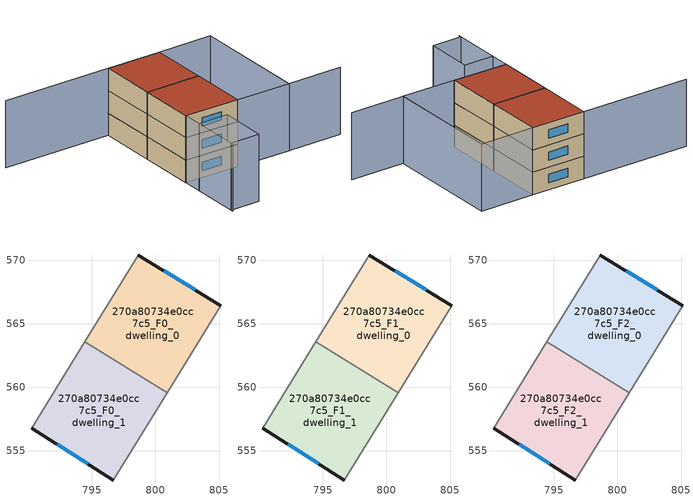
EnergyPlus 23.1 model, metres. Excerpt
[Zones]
270a80734e0cc7c5_F0_dwelling_0
 floor ground (EU_floor_Construction): 805.14,566.41 800.93,559.58 794.44,563.57 798.66,570.41 z0
 wall outside (EU_wall_Construction): 805.14,566.41 798.66,570.41 z0:3
 wall adiabatic (EU_wall_Construction): 798.66,570.41 794.44,563.57 / 800.93,559.58 805.14,566.41 z0:3
 wall to 270a80734e0cc7c5_F0_dwelling_1 (EU_wall_Construction): 794.44,563.57 800.93,559.58 z0:3
 window (EU_Window_Construction): 803.12,567.66 800.68,569.16 z0.93:2.07
270a80734e0cc7c5_F0_dwelling_1
 floor ground (EU_floor_Construction): 800.93,559.58 796.69,552.7 790.26,556.78 794.44,563.57 z0
 wall outside (EU_wall_Construction): 790.26,556.78 796.69,552.7 z0:3
 wall adiabatic (EU_wall_Construction): 796.69,552.7 800.93,559.58 / 794.44,563.57 790.26,556.78 z0:3
 window (EU_Window_Construction): 792.26,555.51 794.69,553.97 z0.93:2.07
270a80734e0cc7c5_F1_dwelling_0
 floor to 270a80734e0cc7c5_F0_dwelling_0 (EU_floor_Construction): 805.14,566.41 800.93,559.58 794.44,563.57 798.66,570.41 z3
 wall outside (EU_wall_Construction): 805.14,566.41 798.66,570.41 z3:6
 wall adiabatic (EU_wall_Construction): 798.66,570.41 794.44,563.57 / 800.93,559.58 805.14,566.41 z3:6
 wall to 270a80734e0cc7c5_F1_dwelling_1 (EU_wall_Construction): 794.44,563.57 800.93,559.58 z3:6
 window (EU_Window_Construction): 803.12,567.66 800.68,569.16 z3.93:5.07
270a80734e0cc7c5_F1_dwelling_1
 floor to 270a80734e0cc7c5_F0_dwelling_1 (EU_floor_Construction): 800.93,559.58 796.69,552.7 790.26,556.78 794.44,563.57 z3
 wall outside (EU_wall_Construction): 790.26,556.78 796.69,552.7 z3:6
 wall adiabatic (EU_wall_Construction): 796.69,552.7 800.93,559.58 / 794.44,563.57 790.26,556.78 z3:6
 window (EU_Window_Construction): 792.26,555.51 794.69,553.97 z3.93:5.07
270a80734e0cc7c5_F2_dwelling_0
 floor to 270a80734e0cc7c5_F1_dwelling_0 (EU_floor_Construction): 805.14,566.41 800.93,559.58 794.44,563.57 798.66,570.41 z6
 wall outside (EU_wall_Construction): 805.14,566.41 798.66,570.41 z6:9
 wall adiabatic (EU_wall_Construction): 798.66,570.41 794.44,563.57 / 800.93,559.58 805.14,566.41 z6:9
 wall to 270a80734e0cc7c5_F2_dwelling_1 (EU_wall_Construction): 794.44,563.57 800.93,559.58 z6:9
 window (EU_Window_Construction): 803.12,567.66 800.68,569.16 z6.93:8.07
 roof outside (EU_roof_Construction): 800.93,559.58 805.14,566.41 798.66,570.41 794.44,563.57 z9
270a80734e0cc7c5_F2_dwelling_1
 floor to 270a80734e0cc7c5_F1_dwelling_1 (EU_floor_Construction): 800.93,559.58 796.69,552.7 790.26,556.78 794.44,563.57 z6
 wall outside (EU_wall_Construction): 790.26,556.78 796.69,552.7 z6:9
 wall adiabatic (EU_wall_Construction): 796.69,552.7 800.93,559.58 / 794.44,563.57 790.26,556.78 z6:9
 window (EU_Window_Construction): 792.26,555.51 794.69,553.97 z6.93:8.07
 roof outside (EU_roof_Construction): 796.69,552.7 800.93,559.58 794.44,563.57 790.26,556.78 z9
shading: 809.64,544.67 803.16,548.67 / 803.16,548.67 811.63,562.42 / 785.68,578.4 798.66,570.41 / 798.66,570.41 785.19,548.55 / 788.81,554.43 792.33,552.26 / 792.33,552.26 788.88,546.68 / 788.88,546.68 785.37,548.85 / 785.37,548.85 788.81,554.43 / 796.64,552.62 805.15,566.41 / 805.15,566.41 811.63,562.42 / 811.63,562.42 803.13,548.62 / 803.13,548.62 796.64,552.62 z0:9
[Building]
EU S2 Campaign: North Axis=0; Terrain=City; Solar Distribution=FullExterior
[Site:Location]
Montreal-Trudeau.Intl.AP: Latitude=45.4667; Longitude=-73.75; Time Zone=-5; Elevation=36
[SizingPeriod:WeatherFileDays]
AnnualSizingPeriod: Begin Month=1; Begin Day of Month=1; End Month=12; End Day of Month=31; Day of Week for Start Day=Monday; Use Weather File Daylight Saving Period=No; Use Weather File Rain and Snow Indicators=No
[MATERIAL]
EU_InternalMass_Material: Roughness=MediumRough; Thickness=0.1; Conductivity=1; Density=1800; Specific Heat=900; Thermal Absorptance=0.9; Solar Absorptance=0.7; Visible Absorptance=0.7
[MATERIAL:NOMASS] Roughness=MediumRough; Thermal Absorptance=0.9; Solar Absorptance=0.7; Visible Absorptance=0.7
Name | Thermal Resistance
EU_wall_NoMass; EU_floor_NoMass | 1.36485
EU_roof_NoMass | 2.55992
[WINDOWMATERIAL:SIMPLEGLAZINGSYSTEM]
EU_Window_SimpleGlazing: UFactor=3.92339; Solar Heat Gain Coefficient=0.8; Visible Transmittance=0.8
[CONSTRUCTION]
EU_wall_Construction: EU_wall_NoMass
EU_roof_Construction: EU_roof_NoMass
EU_floor_Construction: EU_floor_NoMass
EU_Window_Construction: EU_Window_SimpleGlazing
EU_InternalMass_Construction: EU_InternalMass_Material
[ZONE] Type=1; Multiplier=1; Ceiling Height=autocalculate; Floor Area=autocalculate; Part of Total Floor Area=Yes
Name | Volume
270a80734e0cc7c5_F0_dwelling_0; 270a80734e0cc7c5_F1_dwelling_0; 270a80734e0cc7c5_F2_dwelling_0 | 183.497
270a80734e0cc7c5_F0_dwelling_1 | 183.492
270a80734e0cc7c5_F1_dwelling_1; 270a80734e0cc7c5_F2_dwelling_1 | 183.493
[INTERNALMASS] Construction=EU_InternalMass_Construction
Name | Zone or ZoneList | Surface Area
270a80734e0cc7c5_F0_dwelling_0_EU_InternalMass | 270a80734e0cc7c5_F0_dwelling_0 | 61.1658
270a80734e0cc7c5_F0_dwelling_1_EU_InternalMass | 270a80734e0cc7c5_F0_dwelling_1 | 61.1639
270a80734e0cc7c5_F1_dwelling_0_EU_InternalMass | 270a80734e0cc7c5_F1_dwelling_0 | 61.1658
270a80734e0cc7c5_F1_dwelling_1_EU_InternalMass | 270a80734e0cc7c5_F1_dwelling_1 | 61.1639
270a80734e0cc7c5_F2_dwelling_0_EU_InternalMass | 270a80734e0cc7c5_F2_dwelling_0 | 61.1658
270a80734e0cc7c5_F2_dwelling_1_EU_InternalMass | 270a80734e0cc7c5_F2_dwelling_1 | 61.1639
[OTHEREQUIPMENT] Fuel Type=Electricity; Design Level Calculation Method=Watts/Area; Power per Zone Floor Area=1; Fraction Latent=0; Fraction Radiant=0; Fraction Lost=0; Carbon Dioxide Generation Rate=0; EndUse Subcategory=EU_Step8_InternalGains
Name | Zone or ZoneList or Space or SpaceList | Schedule
EU_Step8_InternalGain_270a80734e0cc7c5_F0_dwelling_0_f000 | 270a80734e0cc7c5_F0_dwelling_0 | EU_Step8_GainSchedule_270a80734e0cc7c5_F0_dwelling_0_f000
EU_Step8_InternalGain_270a80734e0cc7c5_F0_dwelling_1_f000 | 270a80734e0cc7c5_F0_dwelling_1 | EU_Step8_GainSchedule_270a80734e0cc7c5_F0_dwelling_1_f000
EU_Step8_InternalGain_270a80734e0cc7c5_F1_dwelling_0_f000 | 270a80734e0cc7c5_F1_dwelling_0 | EU_Step8_GainSchedule_270a80734e0cc7c5_F1_dwelling_0_f000
EU_Step8_InternalGain_270a80734e0cc7c5_F1_dwelling_1_f000 | 270a80734e0cc7c5_F1_dwelling_1 | EU_Step8_GainSchedule_270a80734e0cc7c5_F1_dwelling_1_f000
EU_Step8_InternalGain_270a80734e0cc7c5_F2_dwelling_0_f000 | 270a80734e0cc7c5_F2_dwelling_0 | EU_Step8_GainSchedule_270a80734e0cc7c5_F2_dwelling_0_f000
EU_Step8_InternalGain_270a80734e0cc7c5_F2_dwelling_1_f000 | 270a80734e0cc7c5_F2_dwelling_1 | EU_Step8_GainSchedule_270a80734e0cc7c5_F2_dwelling_1_f000
[ZONEVENTILATION:DESIGNFLOWRATE] Schedule=EU_AlwaysOn; Design Flow Rate Calculation Method=AirChanges/Hour; Air Changes per Hour=0.860309; Ventilation Type=Natural; Fan Pressure Rise=0; Fan Total Efficiency=1; Constant Term Coefficient=1; Temperature Term Coefficient=0; Velocity Term Coefficient=0; Velocity Squared Term Coefficient=0; Minimum Indoor Temperature=-100; Maximum Indoor Temperature=100; Delta Temperature=-100; Minimum Outdoor Temperature=-100; Maximum Outdoor Temperature=100; Maximum Wind Speed=40
Name | Zone or ZoneList or Space or SpaceList
EU_ConstantAir_270a80734e0cc7c5_F0_dwelling_0 | 270a80734e0cc7c5_F0_dwelling_0
EU_ConstantAir_270a80734e0cc7c5_F0_dwelling_1 | 270a80734e0cc7c5_F0_dwelling_1
EU_ConstantAir_270a80734e0cc7c5_F1_dwelling_0 | 270a80734e0cc7c5_F1_dwelling_0
EU_ConstantAir_270a80734e0cc7c5_F1_dwelling_1 | 270a80734e0cc7c5_F1_dwelling_1
EU_ConstantAir_270a80734e0cc7c5_F2_dwelling_0 | 270a80734e0cc7c5_F2_dwelling_0
EU_ConstantAir_270a80734e0cc7c5_F2_dwelling_1 | 270a80734e0cc7c5_F2_dwelling_1
[HVACTEMPLATE:THERMOSTAT] Constant Heating Setpoint=20; Constant Cooling Setpoint=50
EU_HeatOnly_270a80734e0cc7c5_F0_dwelling_0; EU_HeatOnly_270a80734e0cc7c5_F0_dwelling_1; EU_HeatOnly_270a80734e0cc7c5_F1_dwelling_0; EU_HeatOnly_270a80734e0cc7c5_F1_dwelling_1; EU_HeatOnly_270a80734e0cc7c5_F2_dwelling_0; EU_HeatOnly_270a80734e0cc7c5_F2_dwelling_1
[HVACTEMPLATE:ZONE:IDEALLOADSAIRSYSTEM] System Availability Schedule=EU_AlwaysOn; Maximum Heating Supply Air Temperature=50; Minimum Cooling Supply Air Temperature=13; Maximum Heating Supply Air Humidity Ratio=0.0156; Minimum Cooling Supply Air Humidity Ratio=0.0077; Heating Limit=NoLimit; Cooling Limit=NoLimit; Heating Availability Schedule=EU_AlwaysOn; Cooling Availability Schedule=EU_CoolingOff; Dehumidification Control Type=ConstantSensibleHeatRatio; Cooling Sensible Heat Ratio=0.7; Dehumidification Setpoint=60; Humidification Control Type=None; Humidification Setpoint=30; Outdoor Air Method=None; Outdoor Air Flow Rate per Person=0.00944; Outdoor Air Flow Rate per Zone Floor Area=0; Outdoor Air Flow Rate per Zone=0; Demand Controlled Ventilation Type=None; Outdoor Air Economizer Type=NoEconomizer; Heat Recovery Type=None; Sensible Heat Recovery Effectiveness=0.7; Latent Heat Recovery Effectiveness=0.65
Name | Template Thermostat
270a80734e0cc7c5_F0_dwelling_0 | EU_HeatOnly_270a80734e0cc7c5_F0_dwelling_0
270a80734e0cc7c5_F0_dwelling_1 | EU_HeatOnly_270a80734e0cc7c5_F0_dwelling_1
270a80734e0cc7c5_F1_dwelling_0 | EU_HeatOnly_270a80734e0cc7c5_F1_dwelling_0
270a80734e0cc7c5_F1_dwelling_1 | EU_HeatOnly_270a80734e0cc7c5_F1_dwelling_1
270a80734e0cc7c5_F2_dwelling_0 | EU_HeatOnly_270a80734e0cc7c5_F2_dwelling_0
270a80734e0cc7c5_F2_dwelling_1 | EU_HeatOnly_270a80734e0cc7c5_F2_dwelling_1
[SIZING:ZONE] Zone Cooling Design Supply Air Temperature Input Method=SupplyAirTemperature; Zone Cooling Design Supply Air Temperature=13; Zone Heating Design Supply Air Temperature Input Method=SupplyAirTemperature; Zone Heating Design Supply Air Temperature=50; Zone Cooling Design Supply Air Humidity Ratio=0.008; Zone Heating Design Supply Air Humidity Ratio=0.008; Cooling Design Air Flow Method=DesignDay; Cooling Design Air Flow Rate=0; Cooling Minimum Air Flow per Zone Floor Area=0.000762; Cooling Minimum Air Flow=0; Cooling Minimum Air Flow Fraction=0.2; Heating Design Air Flow Method=DesignDay; Heating Design Air Flow Rate=0; Heating Maximum Air Flow per Zone Floor Area=0.002032; Heating Maximum Air Flow=0.141576; Heating Maximum Air Flow Fraction=0.3; Account for Dedicated Outdoor Air System=No; Dedicated Outdoor Air System Control Strategy=NeutralSupplyAir; Dedicated Outdoor Air Low Setpoint Temperature for Design=autosize; Dedicated Outdoor Air High Setpoint Temperature for Design=autosize; Zone Load Sizing Method=Sensible Load Only No Latent Load; Zone Latent Cooling Design Supply Air Humidity Ratio Input Method=HumidityRatioDifference; Zone Cooling Design Supply Air Humidity Ratio Difference=0.005; Zone Latent Heating Design Supply Air Humidity Ratio Input Method=HumidityRatioDifference; Zone Humidification Design Supply Air Humidity Ratio Difference=0.005
270a80734e0cc7c5_F0_dwelling_0; 270a80734e0cc7c5_F0_dwelling_1; 270a80734e0cc7c5_F1_dwelling_0; 270a80734e0cc7c5_F1_dwelling_1; 270a80734e0cc7c5_F2_dwelling_0; 270a80734e0cc7c5_F2_dwelling_1
[SCHEDULE:CONSTANT]
Name | Hourly Value
EU_AlwaysOn | 1
EU_CoolingOff | 0
[SCHEDULE:FILE] Column Number=1; Rows to Skip at Top=0; Number of Hours of Data=8760; Column Separator=Comma; Interpolate to Timestep=No; Minutes per Item=60; Adjust Schedule for Daylight Savings=Yes
Name | File
EU_Step8_GainSchedule_270a80734e0cc7c5_F0_dwelling_0_f000 | ../../schedules/270a80734e0cc7c5/270a80734e0cc7c5_F0_dwelling_0_f000_gain.csv
EU_Step8_GainSchedule_270a80734e0cc7c5_F0_dwelling_1_f000 | ../../schedules/270a80734e0cc7c5/270a80734e0cc7c5_F0_dwelling_1_f000_gain.csv
EU_Step8_GainSchedule_270a80734e0cc7c5_F1_dwelling_0_f000 | ../../schedules/270a80734e0cc7c5/270a80734e0cc7c5_F1_dwelling_0_f000_gain.csv
EU_Step8_GainSchedule_270a80734e0cc7c5_F1_dwelling_1_f000 | ../../schedules/270a80734e0cc7c5/270a80734e0cc7c5_F1_dwelling_1_f000_gain.csv
EU_Step8_GainSchedule_270a80734e0cc7c5_F2_dwelling_0_f000 | ../../schedules/270a80734e0cc7c5/270a80734e0cc7c5_F2_dwelling_0_f000_gain.csv
EU_Step8_GainSchedule_270a80734e0cc7c5_F2_dwelling_1_f000 | ../../schedules/270a80734e0cc7c5/270a80734e0cc7c5_F2_dwelling_1_f000_gain.csv
